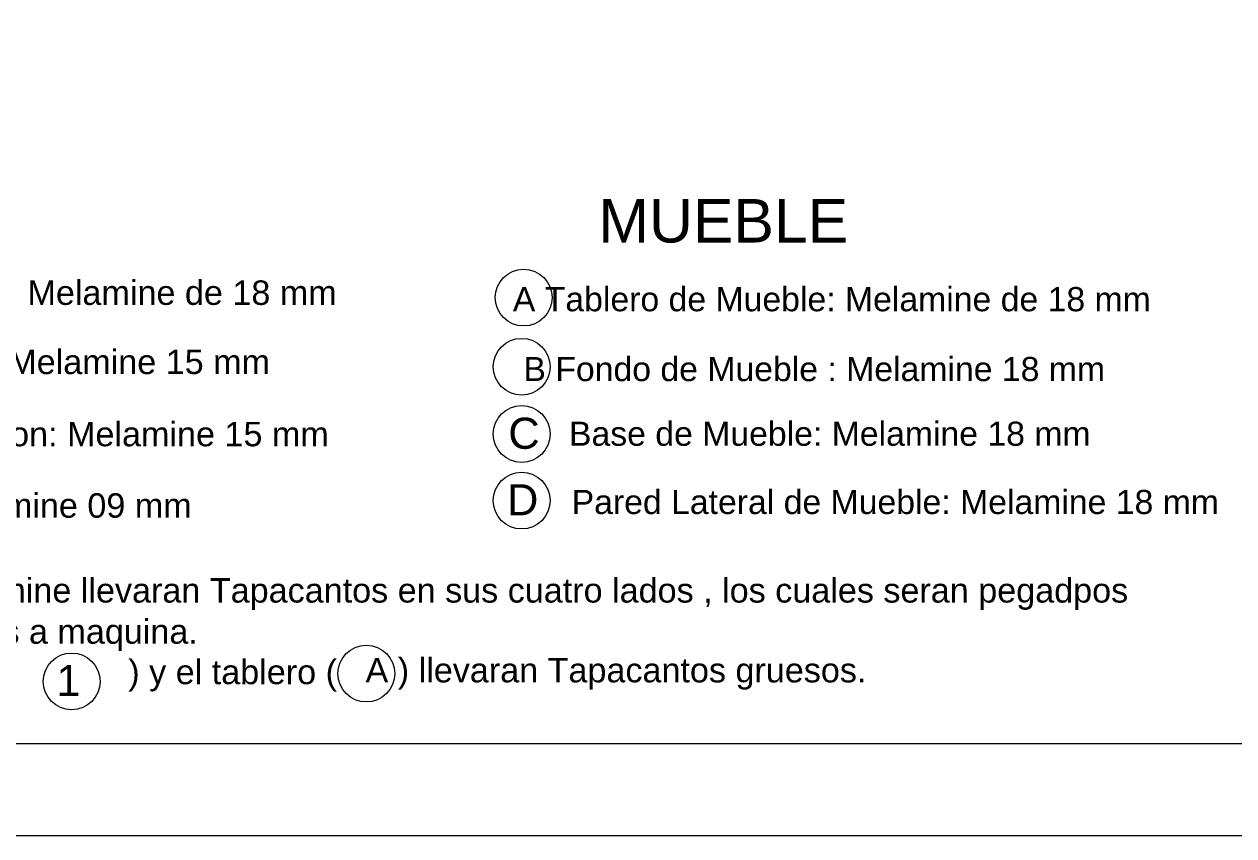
# Model space of a CAD drawing. Header units: inches. Extents: x 0.21 to 4.55, y 0.23 to 3.12.
# Drawn here: x 1.769 to 2.656, y 0.234 to 0.829 of the extents above; entities that cross this region are included whole.
import ezdxf

# ---------------------------------------------------------------- set-up
doc = ezdxf.new("R2010")
doc.units = ezdxf.units.IN
doc.header["$MEASUREMENT"] = 0
for name, color, linetype in [('PDF_0', 7, 'Continuous'), ('PDF_cotas', 7, 'Continuous'), ('PDF_PIEZAS', 7, 'Continuous'), ('PDF_TEXTO', 7, 'Continuous')]:
    doc.layers.add(name, color=color, linetype=linetype)
doc.styles.add('PDF Arial', font='arial.ttf')

msp = doc.modelspace()

# ---------------------------------------------------------------- linework, layer by layer
at = {"layer": 'PDF_0', "lineweight": 5}
for centre in [(2.13489, 0.62858), (2.13345, 0.57783), (2.13345, 0.52852), (2.13345, 0.47968), (2.01958, 0.3528), (1.80356, 0.34705)]:
    msp.add_circle(centre, 0.02083, dxfattribs=at)
at = {"layer": 'PDF_cotas', "lineweight": 5}
msp.add_lwpolyline([(0.27308, 3.05395), (4.48508, 3.05395), (4.48508, 0.30132), (0.27308, 0.30132)], close=True, dxfattribs=at)
at = {"layer": 'PDF_PIEZAS', "lineweight": 5}
msp.add_lwpolyline([(0.20556, 3.12146), (4.55259, 3.12146), (4.55259, 0.23381), (0.20556, 0.23381)], close=True, dxfattribs=at)

# ---------------------------------------------------------------- texts
at = {"layer": 'PDF_TEXTO', "attachment_point": 7, "style": 'PDF Arial'}
for s, insert, char_height in [('MUEBLE', (2.18971, 0.6685), 0.031894), ('1 Tapa Frontal de Cajon : Melamine de 18 mm', (1.4804, 0.61781), 0.0179154), ('A Tablero de Mueble: Melamine de 18 mm', (2.12699, 0.61829), 0.0177184), ('2 Tapa Lateral de Cajon : Melamine 15 mm', (1.46768, 0.56706), 0.0179154), ('B Fondo de Mueble : Melamine 18 mm', (2.13474, 0.56706), 0.0177184), ('Tapa posterior de Cajon: Melamine 15 mm', (1.51775, 0.51412), 0.0179154), ('C', (2.12364, 0.51735), 0.02281), ('Base de Mueble: Melamine 18 mm', (2.16814, 0.51963), 0.0177184), ('D', (2.12268, 0.4689), 0.02281), ('Pared Lateral de Mueble: Melamine 18 mm', (2.17008, 0.46956), 0.0177184), ('Fondo de cajon: Melamine 09 mm', (1.51317, 0.46172), 0.0179154), ('Todas las piezas de Melamine llevaran Tapacantos en sus cuatro lados , los cuales seran pegadpos', (1.46529, 0.39948), 0.0179154), ('con sistema termopegados a maquina.', (1.46481, 0.36931), 0.0179154), (') y el tablero (', (1.84505, 0.33963), 0.0179154), ('A ) llevaran Tapacantos gruesos.', (2.01898, 0.34094), 0.0179154), ('1', (1.79231, 0.33628), 0.02281)]:
    msp.add_mtext(s, dxfattribs=dict(at, insert=insert, char_height=char_height))

doc.saveas('drawing.dxf')
